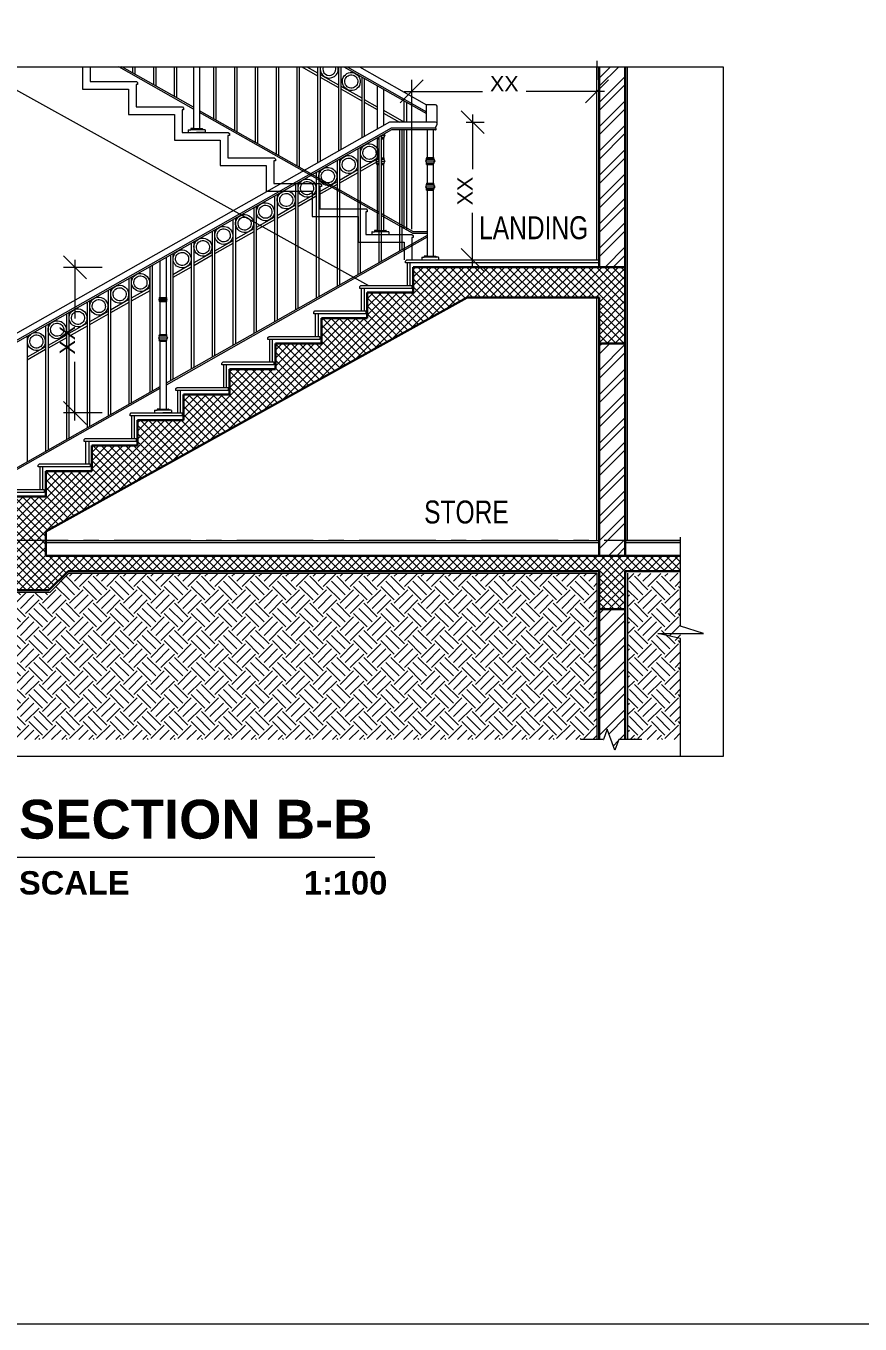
# Model space of a CAD drawing. Header units: millimetres. Extents: x -9083 to 924194, y -232449 to 321637.
# Drawn here: x 126329 to 131777, y -232449 to -223966 of the extents above; entities that cross this region are included whole.
import ezdxf
from ezdxf.enums import TextEntityAlignment as Align

# ---------------------------------------------------------------- set-up
doc = ezdxf.new("R2010")
doc.units = ezdxf.units.MM
doc.header["$LTSCALE"] = 400
doc.header["$MEASUREMENT"] = 0
doc.header["$PDMODE"] = 3
doc.linetypes.add('CENTER', pattern=[2, 1.25, -0.25, 0.25, -0.25])
doc.linetypes.add('CENTERX2', pattern=[4, 2.5, -0.5, 0.5, -0.5])
doc.layers.get('0').update_dxf_attribs({"lineweight": 0, "true_color": 0xff1414})
doc.layers.get('Defpoints').update_dxf_attribs({"color": 8, "lineweight": 5})
doc.layers.add('AXIES', color=7, linetype='CENTER', lineweight=0, true_color=0x949596)
for name, color, linetype, lineweight in [('ELEVATION 03', 2, 'Continuous', 13), ('ELEVATIONS DIMENSION', 17, 'Continuous', 9), ('FINISH', 3, 'Continuous', 9), ('GENERAL TEXT', 4, 'Continuous', 5), ('HANDRAIL', 31, 'Continuous', 5), ('HATCH', 15, 'Continuous', 0), ('MARKER', 8, 'Continuous', 5), ('REFER TILTLE 50', 7, 'Continuous', 5), ('STAIR', 1, 'Continuous', 5), ('TEXT DRAWING TITLE', 7, 'Continuous', 5), ('WALL PROPOSED', 255, 'Continuous', 30)]:
    doc.layers.add(name, color=color, linetype=linetype, lineweight=lineweight)
doc.styles.add('arial', font='arial.ttf', dxfattribs={"width": 0.8, "height": 2.2})
doc.styles.add('ARIAL-TITLE', font='arialbd.ttf')
doc.styles.add('asif', font='arial.ttf')
doc.styles.get("Standard").update_dxf_attribs({"font": 'GOTHIC.TTF', "height": 220})
doc.dimstyles.new('DETAILS DIMENSION', dxfattribs={"dimtxt": 100, "dimasz": 150, "dimexe": 75, "dimexo": 200, "dimgap": 50, "dimtad": 0, "dimdec": 0, "dimlfac": 0.1, "dimzin": 0, "dimdsep": 46, "dimtxsty": 'asif', "dimblk": 'OBLIQUE', "dimcen": 200, "dimdle": 50, "dimclrd": 181, "dimclre": 146, "dimclrt": 1, "dimadec": 0, "dimazin": 0, "dimtfac": 0.5, "dimtdec": 0, "dimtix": 1, "dimtofl": 0, "dimtmove": 2, "dimatfit": 2, "dimfxl": 100, "dimtvp": 0.5, "dimtolj": 1, "dimtzin": 0, "dimlwd": -1, "dimlwe": -1, "dimarcsym": 0})

# ---------------------------------------------------------------- blocks, each defined once
blk = doc.blocks.new('A$C977231d2')
at = {"layer": 'Defpoints'}
blk.add_lwpolyline([(-120, 0), (-823, 0), (-823, 576), (-120, 576)], close=True, dxfattribs=at)
blk = doc.blocks.new('A-DETAIL-TITLE-50')
at = {"layer": 'REFER TILTLE 50', "linetype": 'Continuous'}
blk.add_line((0, 0), (-750, 0), dxfattribs=at)
blk.add_circle((-375, 0), 375, dxfattribs=at)
at = {"layer": 'REFER TILTLE 50', "color": 4, "style": 'ARIAL-TITLE'}
for tag, p, height in [('TITLE1', (225, 468.5), 250), ('TITLE2', (225, 118.5), 250), ('SCALE1', (225, -240.2), 150), ('SCALE2', (1239.5, -240.2), 150)]:
    blk.add_attdef(tag, p, '', height=height, dxfattribs=at)
at = {"layer": 'REFER TILTLE 50', "color": 4, "linetype": 'Continuous', "style": 'ARIAL-TITLE'}
blk.add_attdef('DRWG-NO', text='', height=200, dxfattribs=at).set_placement((-375.6, 162.8), align=Align.MIDDLE)
at = {"layer": 'REFER TILTLE 50', "color": 4, "linetype": 'Continuous', "style": 'arial', "width": 0.8}
blk.add_attdef('DRAWING-REF', text='', height=150, dxfattribs=at).set_placement((-332.8, -137.7), align=Align.MIDDLE)
blk = doc.blocks.new('_Oblique')
at = {"color": 0, "linetype": 'ByBlock', "lineweight": -2}
blk.add_line((-0.5, -0.5), (0.5, 0.5), dxfattribs=at)
blk = doc.blocks.new('*D137')
at = {"layer": 'Defpoints', "color": 0, "ltscale": 20, "transparency": 16777216}
for p in [(130058.6, -224393.8, 0), (130058.6, -224394.1, 0), (128848.6, -225495.2, 0)]:
    blk.add_point(p, dxfattribs=at)
at = {"layer": 'ELEVATIONS DIMENSION', "color": 146, "ltscale": 20, "transparency": 16777216}
for p, q in [((130058.6, -224194.1, 0), (130058.6, -224318.8, 0)), ((128848.6, -225295.2, 0), (128848.6, -224318.8, 0))]:
    blk.add_line(p, q, dxfattribs=at)
at = {"layer": 'ELEVATIONS DIMENSION', "color": 181, "ltscale": 20, "transparency": 16777216}
for p, q in [((128798.6, -224393.8, 0), (129311.2, -224393.8, 0)), ((130108.6, -224393.8, 0), (129596, -224393.8, 0))]:
    blk.add_line(p, q, dxfattribs=at)
at = {"layer": 'ELEVATIONS DIMENSION', "color": 181, "ltscale": 20, "transparency": 16777216, "xscale": 150, "yscale": 150, "zscale": 150, "rotation": 180}
blk.add_blockref('_Oblique', (128848.6, -224393.8, 0), dxfattribs=at)
at = {"layer": 'ELEVATIONS DIMENSION', "color": 181, "ltscale": 20, "transparency": 16777216, "xscale": 150, "yscale": 150, "zscale": 150}
blk.add_blockref('_Oblique', (130058.6, -224393.8, 0), dxfattribs=at)
at = {"layer": 'ELEVATIONS DIMENSION', "color": 1, "lineweight": 0, "ltscale": 20, "transparency": 16777216, "insert": (129453.6, -224343.8, 0), "char_height": 100, "attachment_point": 5, "style": 'asif'}
blk.add_mtext('\\A1;XX', dxfattribs=at)
blk = doc.blocks.new('*D136')
at = {"layer": 'Defpoints', "color": 0, "ltscale": 20, "transparency": 16777216}
for p in [(129003.9, -224595.2, 0), (129003.9, -225495.2, 0), (129246.5, -225495.2, 0)]:
    blk.add_point(p, dxfattribs=at)
at = {"layer": 'ELEVATIONS DIMENSION', "color": 146, "ltscale": 20, "transparency": 16777216}
for p, q in [((129203.9, -224595.2, 0), (129321.5, -224595.2, 0)), ((129203.9, -225495.2, 0), (129321.5, -225495.2, 0))]:
    blk.add_line(p, q, dxfattribs=at)
at = {"layer": 'ELEVATIONS DIMENSION', "color": 181, "ltscale": 20, "transparency": 16777216}
for p, q in [((129246.5, -224545.2, 0), (129246.5, -224902.7, 0)), ((129246.5, -225545.2, 0), (129246.5, -225187.6, 0))]:
    blk.add_line(p, q, dxfattribs=at)
at = {"layer": 'ELEVATIONS DIMENSION', "color": 181, "ltscale": 20, "transparency": 16777216, "xscale": 150, "yscale": 150, "zscale": 150}
for p, rotation in [((129246.5, -224595.2, 0), 90), ((129246.5, -225495.2, 0), 270)]:
    blk.add_blockref('_Oblique', p, dxfattribs=dict(at, rotation=rotation))
at = {"layer": 'ELEVATIONS DIMENSION', "color": 1, "lineweight": 0, "ltscale": 20, "transparency": 16777216, "insert": (129196.5, -225045.2, 0), "char_height": 100, "attachment_point": 5, "rotation": 90, "style": 'asif'}
blk.add_mtext('\\A1;XX', dxfattribs=at)
blk = doc.blocks.new('*D133')
at = {"layer": 'Defpoints', "color": 0, "ltscale": 20, "transparency": 16777216}
for p in [(127027.9, -225544.5, 0), (126648.6, -226495.1, 0), (127027.9, -226495.1, 0)]:
    blk.add_point(p, dxfattribs=at)
at = {"layer": 'ELEVATIONS DIMENSION', "color": 146, "ltscale": 20, "transparency": 16777216}
for p, q in [((126827.9, -225544.5, 0), (126573.6, -225544.5, 0)), ((126827.9, -226495.1, 0), (126573.6, -226495.1, 0))]:
    blk.add_line(p, q, dxfattribs=at)
at = {"layer": 'ELEVATIONS DIMENSION', "color": 181, "ltscale": 20, "transparency": 16777216}
for p, q in [((126648.6, -225494.5, 0), (126648.6, -225877.4, 0)), ((126648.6, -226545.1, 0), (126648.6, -226162.3, 0))]:
    blk.add_line(p, q, dxfattribs=at)
at = {"layer": 'ELEVATIONS DIMENSION', "color": 181, "ltscale": 20, "transparency": 16777216, "xscale": 150, "yscale": 150, "zscale": 150}
for p, rotation in [((126648.6, -225544.5, 0), 90), ((126648.6, -226495.1, 0), 270)]:
    blk.add_blockref('_Oblique', p, dxfattribs=dict(at, rotation=rotation))
at = {"layer": 'ELEVATIONS DIMENSION', "color": 1, "lineweight": 0, "ltscale": 20, "transparency": 16777216, "insert": (126598.6, -226019.8, 0), "char_height": 100, "attachment_point": 5, "rotation": 90, "style": 'asif'}
blk.add_mtext('\\A1;XX', dxfattribs=at)

msp = doc.modelspace()

# ---------------------------------------------------------------- hatches: boundary and pattern name
at = {"layer": 'HATCH', "lineweight": 0}
h = msp.add_hatch(dxfattribs=at)
h.set_pattern_fill('ANSI32', color=256, scale=300)
h.set_pattern_definition([(45, (130174.5, -228025.54), (-79.5495, 79.5495), []), (45, (130227.53, -228025.54), (-79.5495, 79.5495), [])])
h.paths.add_polyline_path([(130243.86659, -227778.43671), (130073.86659, -227778.43671), (130073.86659, -228630.28904), (130101.16239, -228630.28904), (130126.16239, -228561.60211), (130176.16239, -228698.97598), (130201.16239, -228630.28904), (130243.86659, -228630.28904)])
h.paths.add_polyline_path([(124643.86659, -227778.43671), (124473.86659, -227778.43671), (124473.86659, -228630.28904), (124501.16239, -228630.28904), (124526.16239, -228561.60211), (124576.16239, -228698.97598), (124601.16239, -228630.28904), (124643.86659, -228630.28904)])
h.paths.add_polyline_path([(130243.86659, -226041.83671), (130073.86659, -226041.83671), (130073.86659, -227428.43671), (130243.86659, -227428.43671)])
h.paths.add_polyline_path([(124643.86659, -224428.57671), (124473.86659, -224428.57671), (124473.86659, -227428.43671), (124643.86659, -227428.43671)])
h.paths.add_polyline_path([(130243.86659, -224233.36955), (130073.86659, -224233.36955), (130073.86659, -225541.83671), (130243.86659, -225541.83671)])
h = msp.add_hatch(dxfattribs=at)
h.set_pattern_fill('ANSI37', color=256, scale=300)
h.set_pattern_definition([(45, (-79088.52, -322558.03), (-26.516504, 26.516504), []), (135, (-79088.52, -322558.03), (-26.516504, -26.516504), [])])
h.paths.add_polyline_path([(130605.50479, -227428.43671), (126458.58075, -227428.43671), (126458.58075, -227270.56633), (129210.40414, -225741.83671), (130073.86659, -225741.83671), (130073.86659, -226041.83671), (130243.86659, -226041.83671), (130243.86659, -225541.83671), (128858.58075, -225541.83671), (128858.58075, -225708.49671), (128558.58075, -225708.49671), (128558.58075, -225875.15671), (128258.58075, -225875.15671), (128258.58075, -226041.81671), (127958.58075, -226041.81671), (127958.58075, -226208.47671), (127658.58075, -226208.47671), (127658.58075, -226375.13671), (127358.58075, -226375.13671), (127358.58075, -226541.79671), (127058.58075, -226541.79671), (127058.58075, -226708.45671), (126758.58075, -226708.45671), (126758.58075, -226875.11671), (126458.58075, -226875.11671), (126458.58075, -227041.77671), (126158.58075, -227041.77671), (126158.58075, -227208.43671), (125858.86659, -227208.43671), (125858.86659, -227428.43671), (124167.59203, -227428.43671), (124167.59203, -227528.43671), (124473.86659, -227528.43671), (124473.86659, -227778.43671), (124643.86659, -227778.43671), (124643.86659, -227528.43671), (125713.72367, -227528.43671), (125838.72367, -227653.43671), (126478.72367, -227653.43671), (126603.72367, -227528.43671), (128673.86659, -227528.43671), (128793.86659, -227528.43671), (130073.86659, -227528.43671), (130073.86659, -227778.43671), (130243.86659, -227778.43671), (130243.86659, -227528.43671), (130605.50479, -227528.43671)])
h = msp.add_hatch(dxfattribs=at)
h.set_pattern_fill('EARTH', color=256, scale=500, angle=45)
h.set_pattern_definition([(45, (-79088.52, -322558.03), (0, 176.776695), [125, -125]), (45, (-79121.67, -322524.88), (0, 176.776695), [125, -125]), (45, (-79154.81, -322491.74), (0, 176.776695), [125, -125]), (135, (-79154.81, -322469.64), (-176.776695, 1e-14), [125, -125]), (135, (-79121.67, -322436.5), (-176.776695, 1e-14), [125, -125]), (135, (-79088.52, -322403.35), (-176.776695, 1e-14), [125, -125])])
h.paths.add_polyline_path([(124458.86659, -228628.43671), (124458.86659, -227543.43671), (124167.59203, -227543.43671), (124167.59203, -228628.43671)])
h.paths.add_polyline_path([(130258.86659, -227544.36288), (130258.86659, -228629.36288), (130605.50479, -228628.43671), (130605.50479, -227543.43671)])
h.paths.add_polyline_path([(130058.86659, -228629.36288), (130058.86659, -227544.36288), (126609.93687, -227543.43671), (126484.93687, -227668.43671), (125832.51046, -227668.43671), (125707.51046, -227543.43671), (124658.86659, -227544.36288), (124658.86659, -228629.36288)])

# ---------------------------------------------------------------- linework, layer by layer
at = {"layer": 'AXIES', "linetype": 'CENTERX2', "lineweight": 0, "ltscale": 0.5}
msp.add_line((130605.50479, -227328.57671, 0.00994), (123810.75577, -227328.57671, 0.00324), dxfattribs=at)
at = {"layer": 'Defpoints', "lineweight": 0}
msp.add_lwpolyline([(123810.75577, -224233.36955), (130882.21149, -224233.36955), (130882.21149, -228739.96626), (123810.75577, -228739.96626)], close=True, dxfattribs=at)
at = {"layer": 'ELEVATION 03', "lineweight": 0}
msp.add_line((125994.50778, -224233.36955, 0), (128565.85152, -225661.83671, 0), dxfattribs=at)
at = {"layer": 'ELEVATION 03', "lineweight": 0, "elevation": 0}
for points in [[(126698.58075, -224233.36955), (126698.58075, -224378.55671), (126998.58075, -224378.55671), (126998.58075, -224545.21671), (127298.58075, -224545.21671), (127298.58075, -224711.87671), (127598.58075, -224711.87671), (127598.58075, -224878.53671), (127898.58075, -224878.53671), (127898.58075, -225045.19671), (128198.58075, -225045.19671), (128198.58075, -225211.85671), (128498.58075, -225211.85671), (128498.58075, -225378.51671), (128798.58075, -225378.51671), (128798.58075, -225495.17671)], [(126748.58075, -224233.36955), (126748.58075, -224328.55671), (127050.58075, -224328.55671), (127058.58075, -224336.55671), (127058.58075, -224348.55671), (127048.58075, -224348.55671), (127048.58075, -224495.21671), (127350.58075, -224495.21671), (127358.58075, -224503.21671), (127358.58075, -224515.21671), (127348.58075, -224515.21671), (127348.58075, -224661.87671), (127650.58075, -224661.87671), (127658.58075, -224669.87671), (127658.58075, -224681.87671), (127648.58075, -224681.87671), (127648.58075, -224828.53671), (127950.58075, -224828.53671), (127958.58075, -224836.53671), (127958.58075, -224848.53671), (127948.58075, -224848.53671), (127948.58075, -224995.19671), (128250.58075, -224995.19671), (128258.58075, -225003.19671), (128258.58075, -225015.19671), (128248.58075, -225015.19671), (128248.58075, -225161.85671), (128550.58075, -225161.85671), (128558.58075, -225169.85671), (128558.58075, -225181.85671), (128548.58075, -225181.85671), (128548.58075, -225328.51671), (128850.58075, -225328.51671), (128858.58075, -225336.51671), (128858.58075, -225348.51671), (128848.58075, -225348.51671), (128848.58075, -225495.17671)]]:
    msp.add_lwpolyline(points, dxfattribs=at)
at = {"layer": 'FINISH', "lineweight": 0, "ltscale": 20}
for p, q in [((130058.58075, -225495.17671, 0), (130058.6577, -224233.36955, 0)), ((130258.86659, -227328.43671, 0), (130258.86659, -224233.36955, 0)), ((128808.86659, -225503.17671, 0), (128816.86659, -225495.17671, 0)), ((128808.86659, -225515.17671, 0), (128808.86659, -225503.17671, 0)), ((130073.86659, -225515.17671, 0), (128808.86659, -225515.17671, 0)), ((128816.86659, -225495.17671, 0), (130073.86659, -225495.17671, 0)), ((128818.86659, -225515.17671, 0), (128818.86659, -225661.83671, 0)), ((128838.86659, -225661.83671, 0), (128838.86659, -225515.17671, 0)), ((128508.86659, -225669.83671, 0), (128516.86659, -225661.83671, 0)), ((128508.86659, -225681.83671, 0), (128508.86659, -225669.83671, 0)), ((128848.86659, -225681.83671, 0), (128508.86659, -225681.83671, 0)), ((128516.86659, -225661.83671, 0), (128848.86659, -225661.83671, 0)), ((128518.86659, -225681.83671, 0), (128518.86659, -225828.49671, 0)), ((128538.86659, -225681.83671, 0), (128538.86659, -225828.49671, 0)), ((128848.86659, -225661.83671, 0), (128848.86659, -225681.83671, 0)), ((130058.86659, -227328.43671, 0), (130058.86659, -225741.83671, 0)), ((128208.86659, -225836.49671, 0), (128216.86659, -225828.49671, 0)), ((128208.86659, -225848.49671, 0), (128208.86659, -225836.49671, 0)), ((128548.86659, -225848.49671, 0), (128208.86659, -225848.49671, 0)), ((128216.86659, -225828.49671, 0), (128548.86659, -225828.49671, 0)), ((128218.86659, -225848.49671, 0), (128218.86659, -225995.15671, 0)), ((128238.86659, -225995.15671, 0), (128238.86659, -225848.49671, 0)), ((128548.86659, -225828.49671, 0), (128548.86659, -225848.49671, 0)), ((127908.86659, -226003.15671, 0), (127916.86659, -225995.15671, 0)), ((127908.86659, -226015.15671, 0), (127908.86659, -226003.15671, 0)), ((128248.86659, -226015.15671, 0), (127908.86659, -226015.15671, 0)), ((127916.86659, -225995.15671, 0), (128248.86659, -225995.15671, 0)), ((127918.86659, -226015.15671, 0), (127918.86659, -226161.81671, 0)), ((127938.86659, -226161.81671, 0), (127938.86659, -226015.15671, 0)), ((128248.86659, -225995.15671, 0), (128248.86659, -226015.15671, 0)), ((127608.86659, -226169.81671, 0), (127616.86659, -226161.81671, 0)), ((127608.86659, -226181.81671, 0), (127608.86659, -226169.81671, 0)), ((127948.86659, -226181.81671, 0), (127608.86659, -226181.81671, 0)), ((127616.86659, -226161.81671, 0), (127948.86659, -226161.81671, 0)), ((127618.86659, -226181.81671, 0), (127618.86659, -226328.47671, 0)), ((127638.86659, -226328.47671, 0), (127638.86659, -226181.81671, 0)), ((127948.86659, -226161.81671, 0), (127948.86659, -226181.81671, 0)), ((127308.86659, -226336.47671, 0), (127316.86659, -226328.47671, 0)), ((127308.86659, -226348.47671, 0), (127308.86659, -226336.47671, 0)), ((127648.86659, -226348.47671, 0), (127308.86659, -226348.47671, 0)), ((127316.86659, -226328.47671, 0), (127648.86659, -226328.47671, 0)), ((127318.86659, -226348.47671, 0), (127318.86659, -226495.13671, 0)), ((127338.86659, -226495.13671, 0), (127338.86659, -226348.47671, 0)), ((127648.86659, -226328.47671, 0), (127648.86659, -226348.47671, 0)), ((127008.86659, -226503.13671, 0), (127016.86659, -226495.13671, 0)), ((127008.86659, -226515.13671, 0), (127008.86659, -226503.13671, 0)), ((127348.86659, -226515.13671, 0), (127008.86659, -226515.13671, 0)), ((127016.86659, -226495.13671, 0), (127348.86659, -226495.13671, 0)), ((127018.86659, -226515.13671, 0), (127018.86659, -226661.79671, 0)), ((127038.86659, -226661.79671, 0), (127038.86659, -226515.13671, 0)), ((127348.86659, -226495.13671, 0), (127348.86659, -226515.13671, 0)), ((126708.86659, -226669.79671, 0), (126716.86659, -226661.79671, 0)), ((126716.86659, -226661.79671, 0), (127048.86659, -226661.79671, 0)), ((127048.86659, -226661.79671, 0), (127048.86659, -226681.79671, 0)), ((126708.86659, -226681.79671, 0), (126708.86659, -226669.79671, 0)), ((127048.86659, -226681.79671, 0), (126708.86659, -226681.79671, 0)), ((126718.86659, -226681.79671, 0), (126718.86659, -226828.45671, 0)), ((126738.86659, -226681.79671, 0), (126738.86659, -226828.45671, 0)), ((126408.86659, -226836.45671, 0), (126416.86659, -226828.45671, 0)), ((126416.86659, -226828.45671, 0), (126748.86659, -226828.45671, 0)), ((126748.86659, -226828.45671, 0), (126748.86659, -226848.45671, 0)), ((126408.86659, -226848.45671, 0), (126408.86659, -226836.45671, 0)), ((126748.86659, -226848.45671, 0), (126408.86659, -226848.45671, 0)), ((126418.86659, -226848.45671, 0), (126418.86659, -226995.11671, 0)), ((126438.86659, -226995.11671, 0), (126438.86659, -226848.45671, 0)), ((126116.86659, -226995.11671, 0), (126448.86659, -226995.11671, 0)), ((126448.86659, -226995.11671, 0), (126448.86659, -227015.11671, 0)), ((126448.86659, -227015.11671, 0), (126108.86659, -227015.11671, 0)), ((126458.58075, -227328.43671, 0), (130073.86659, -227328.43671, 0)), ((130243.86659, -227328.43671, 0), (130605.50479, -227328.43671, 0)), ((130073.86659, -227343.43671, 0), (126458.58075, -227343.43671, 0)), ((130605.50479, -227343.43671, 0), (130243.86659, -227343.43671, 0)), ((126484.93687, -227668.43671, 0), (126609.93687, -227543.43671, 0)), ((126609.93687, -227543.43671, 0), (130058.86659, -227543.43671, 0)), ((130058.86659, -227543.43671, 0), (130058.86659, -228630.28904)), ((130258.86659, -227543.43671, 0), (130258.86659, -228630.28904)), ((126484.93687, -227668.43671, 0), (125832.51046, -227668.43671, 0))]:
    msp.add_line(p, q, dxfattribs=at)
at = {"layer": 'HANDRAIL', "lineweight": 0}
for p, q in [((127423.58075, -224509.71452, 0), (126935.91316, -224233.36955, 0)), ((127423.58075, -224498.22056, 0), (126956.19662, -224233.36955, 0)), ((127025.20335, -224233.36955, 0), (127025.20335, -224272.47337, 0)), ((127041.20335, -224233.36955, 0), (127041.20335, -224281.54004, 0)), ((127161.20335, -224233.36955, 0), (127161.20335, -224349.54004, 0)), ((127177.20335, -224233.36955, 0), (127177.20335, -224358.6067, 0)), ((127297.20335, -224233.36955, 0), (127297.20335, -224426.6067, 0)), ((127313.20335, -224233.36955, 0), (127313.20335, -224435.67337, 0)), ((127423.58075, -224233.36955, 302.85522), (127423.58075, -224636.87671, 11.5509)), ((127463.58075, -224233.36955, 302.85522), (127463.58075, -224636.87671, 11.5509)), ((127554.34157, -224233.36955, 0), (127554.34157, -224572.31836, 0)), ((127570.34157, -224233.36955, 0), (127570.34157, -224581.38503, 0)), ((127690.34157, -224233.36955, 0), (127690.34157, -224649.38503, 0)), ((127706.34157, -224233.36955, 0), (127706.34157, -224658.4517, 0)), ((127826.34157, -224233.36955, 0), (127826.34157, -224726.4517, 0)), ((127842.34157, -224233.36955, 0), (127842.34157, -224735.51836, 0)), ((127962.34157, -224233.36955, 0), (127962.34157, -224803.51836, 0)), ((127978.34157, -224233.36955, 0), (127978.34157, -224812.58503, 0)), ((128098.34157, -224233.36955, 0), (128098.34157, -224880.58503, 0)), ((128114.34157, -224233.36955, 0), (128114.34157, -224889.6517, 0)), ((128130.60886, -224233.36955), (128234.34157, -224292.15143)), ((128163.06239, -224233.36955), (128234.34157, -224273.76109)), ((128234.34157, -224233.36955, 0), (128234.34157, -224860.86348, 0)), ((128250.34157, -224233.36955, 0), (128250.34157, -224851.79681, 0)), ((128250.34157, -224282.82776), (128370.34157, -224350.82776)), ((128370.34157, -224233.36955, 0), (128370.34157, -224783.79681, 0)), ((128386.34157, -224233.36955, 0), (128386.34157, -224774.73015, 0)), ((128406.46389, -224233.36955), (128945.46575, -224538.80394, 0)), ((128426.74735, -224233.36955), (128945.46575, -224527.30998, 0)), ((128507.88118, -224233.36955, 0), (128945.46575, -224481.33414, 0)), ((128250.34157, -224301.21809), (128370.34157, -224369.21809)), ((128386.34157, -224359.89442), (128522.34157, -224436.96109)), ((128522.34157, -224299.03357, 0), (128522.34157, -224697.66348, 0)), ((128538.34157, -224308.10024, 0), (128538.34157, -224688.59681, 0)), ((128623.58075, -224356.40244, 0), (128623.58075, -224640.29461, 0)), ((128386.34157, -224378.28476), (128522.34157, -224455.35143)), ((128538.34157, -224446.02776), (128623.58075, -224494.32995)), ((128663.58075, -224379.0691, 0), (128663.58075, -224617.62795, 0)), ((128798.22367, -224455.36676, -321.68194), (128798.22367, -224595.17671, -321.68194)), ((128633.12848, -225183.63094, 0), (127463.58075, -224520.88723, 0)), ((128633.12848, -225195.1249, 0), (127463.58075, -224532.38119, 0)), ((128538.34157, -224464.41809), (128623.58075, -224512.72029)), ((128663.58075, -224516.99662), (128798.22367, -224593.29428)), ((128663.58075, -224535.38696), (128769.09208, -224595.17671)), ((128814.22367, -224464.43342, -321.68194), (128814.22367, -224595.17671, -321.68194)), ((129003.86659, -224481.33414, 0), (128945.46575, -224481.33414, 0)), ((128945.46575, -224595.17671, 0), (128945.46575, -224481.33414, 0)), ((129015.46575, -224608.54151, 0), (129015.46575, -224491.48102, 0)), ((128703.20057, -224595.17671, 0), (125573.29011, -226368.79264, 0)), ((129003.86659, -224595.17671, 0), (128703.20057, -224595.17671, -400.11953)), ((129003.78504, -224630.14363, 0), (129012.72348, -224614.60965, 0)), ((128713.74617, -224635.17671, 0), (125583.83571, -226408.79264, 0)), ((128716.38257, -224645.17671, 0), (125586.47211, -226418.79264, 0)), ((127388.58075, -224645.87671, 0), (127388.58075, -224661.87671, 0)), ((127388.58075, -224661.87671, 0), (127392.58075, -224661.87671, 0)), ((127389.58075, -224644.87671, 0), (127404.83075, -224644.87671, 0)), ((127392.58075, -224661.87671, 0), (127443.58075, -224661.87671, 0)), ((127497.58075, -224644.87671, 0), (127404.83075, -224644.87671, 0)), ((127405.83075, -224637.87671, 0), (127405.83075, -224643.87671, 0)), ((127423.08075, -224636.87671, 0), (127406.83075, -224636.87671, 0)), ((127423.08075, -224636.87671, 0), (127464.08075, -224636.87671, 0)), ((127494.58075, -224661.87671, 0), (127443.58075, -224661.87671, 0)), ((127464.08075, -224636.87671, 0), (127480.32416, -224636.87671, 0)), ((127481.32416, -224637.87671, 0), (127481.32416, -224643.87671, 0)), ((127498.58075, -224661.87671, 0), (127494.58075, -224661.87671, 0)), ((127498.58075, -224645.87671, 0), (127498.58075, -224661.87671, 0)), ((128620.08075, -224699.66713, -321.68194), (128633.12848, -224699.66713, -321.68194)), ((128620.58075, -224704.66713, -321.68194), (128620.58075, -224699.66713, -321.68194)), ((128620.58075, -224704.66713, -321.68194), (128633.12848, -224704.66713, -321.68194)), ((128623.58075, -224704.66713, -321.68194), (128623.58075, -224827.66713, -321.68194)), ((128623.58075, -224704.66713, 0), (128623.58075, -224720.87096, 0)), ((128629.04655, -224694.66713, -321.68194), (128633.12848, -224694.66713, -321.68194)), ((128629.04655, -224694.66713, -321.68194), (128633.12848, -224694.66713, -321.68194)), ((128633.12848, -224692.35403, 0), (128633.12848, -225514.17216, 0)), ((128649.12848, -224683.28737, 0), (128649.12848, -225505.10549, 0)), ((128649.12848, -224694.66713, -321.68194), (128667.08075, -224694.66713, -321.68194)), ((128649.12848, -224694.66713, -321.68194), (128667.08075, -224694.66713, -321.68194)), ((128649.12848, -224699.66713, -321.68194), (128667.08075, -224699.66713, -321.68194)), ((128649.12848, -224704.66713, -321.68194), (128666.58075, -224704.66713, -321.68194)), ((128651.10537, -224682.16713, -321.68194), (128673.58075, -224682.16713, -321.68194)), ((128663.58075, -224704.66713, -321.68194), (128663.58075, -224827.66713, -321.68194)), ((128663.58075, -224704.66713, 0), (128663.58075, -224827.66713, 0)), ((128673.58075, -224682.16713, -321.68194), (128666.58075, -224694.66713, -321.68194)), ((128666.58075, -224704.66713, -321.68194), (128666.58075, -224699.66713, -321.68194)), ((128668.16664, -224672.49907, -321.68194), (128673.58075, -224682.16713, -321.68194)), ((129003.86659, -224635.17671, -321.68194), (128713.74617, -224635.17671, -321.68194)), ((129003.86659, -224645.17671, -321.68194), (128716.38257, -224645.17671, -321.68194)), ((128769.12848, -224645.17671, 0), (128769.12848, -225437.10549, 0)), ((128785.12848, -224645.17671, 0), (128785.12848, -225428.03882, 0)), ((128798.22367, -224645.17671, -321.68194), (128798.22367, -225285.48254, -321.68194)), ((128814.22367, -224645.17671, -321.68194), (128814.22367, -225294.5492, -321.68194)), ((128948.86659, -224645.17671, 0), (128948.86659, -224826.32713, 0)), ((128988.86659, -224645.17671, 0), (128988.86659, -224826.32713, 0)), ((129003.78504, -224630.14363, 0), (129003.41785, -224635.13013, 0)), ((128497.12848, -224769.4207, 0), (128497.12848, -225591.23882, 0)), ((128513.12848, -224760.35403, 0), (128513.12848, -225582.17216, 0)), ((128623.58075, -224720.87096, 0), (128623.58075, -224827.66713, 0)), ((128361.12848, -224846.48737, 0), (128361.12848, -225668.30549, 0)), ((128377.12848, -224837.4207, 0), (128377.12848, -225659.23882, 0)), ((128633.12848, -224830.28155, 0), (128513.12848, -224898.28155, 0)), ((128633.12848, -224848.67188, 0), (128513.12848, -224916.67188, 0)), ((128620.58075, -224837.66713, 0), (128613.58075, -224850.16713, 0)), ((128613.58075, -224850.16713, 0), (128620.58075, -224862.66713, 0)), ((128613.58075, -224850.16713, 0), (128633.12848, -224850.16713, 0)), ((128620.08075, -224832.66713, 0), (128633.12848, -224832.66713, 0)), ((128620.08075, -224837.66713, 0), (128633.12848, -224837.66713, 0)), ((128620.08075, -224862.66713, 0), (128633.12848, -224862.66713, 0)), ((128620.08075, -224862.66713, 0), (128633.12848, -224862.66713, 0)), ((128620.08075, -224867.66713, 0), (128633.12848, -224867.66713, 0)), ((128620.58075, -224827.66713, 0), (128620.58075, -224832.66713, 0)), ((128620.58075, -224827.66713, 0), (128633.12848, -224827.66713, 0)), ((128620.58075, -224872.66713, 0), (128620.58075, -224867.66713, 0)), ((128620.58075, -224872.66713, 0), (128633.12848, -224872.66713, 0)), ((128623.58075, -224872.66713, -321.68194), (128623.58075, -225130.51671, -321.68194)), ((128623.58075, -224872.66713, 0), (128623.58075, -225303.51671, 0)), ((128649.12848, -224827.66713, 0), (128666.58075, -224827.66713, 0)), ((128649.12848, -224832.66713, 0), (128667.08075, -224832.66713, 0)), ((128649.12848, -224837.66713, 0), (128667.08075, -224837.66713, 0)), ((128649.12848, -224850.16713, 0), (128673.58075, -224850.16713, 0)), ((128649.12848, -224862.66713, 0), (128667.08075, -224862.66713, 0)), ((128649.12848, -224862.66713, 0), (128667.08075, -224862.66713, 0)), ((128649.12848, -224867.66713, 0), (128667.08075, -224867.66713, 0)), ((128649.12848, -224872.66713, 0), (128666.58075, -224872.66713, 0)), ((128663.58075, -224872.66713, -321.68194), (128663.58075, -225130.51671, -321.68194)), ((128663.58075, -224872.66713, 0), (128663.58075, -225303.51671, 0)), ((128666.58075, -224827.66713, 0), (128666.58075, -224832.66713, 0)), ((128666.58075, -224837.66713, 0), (128673.58075, -224850.16713, 0)), ((128673.58075, -224850.16713, 0), (128666.58075, -224862.66713, 0)), ((128666.58075, -224872.66713, 0), (128666.58075, -224867.66713, 0)), ((128945.86659, -224836.32713, -321.68194), (128938.86659, -224848.82713, -321.68194)), ((128938.86659, -224848.82713, -321.68194), (128945.86659, -224861.32713, -321.68194)), ((128938.86659, -224848.82713, -321.68194), (128998.86659, -224848.82713, -321.68194)), ((128945.36659, -224831.32713, -321.68194), (128992.36659, -224831.32713, -321.68194)), ((128945.36659, -224836.32713, -321.68194), (128992.36659, -224836.32713, -321.68194)), ((128945.36659, -224861.32713, -321.68194), (128992.36659, -224861.32713, -321.68194)), ((128945.36659, -224861.32713, -321.68194), (128992.36659, -224861.32713, -321.68194)), ((128945.36659, -224866.32713, -321.68194), (128992.36659, -224866.32713, -321.68194)), ((128945.86659, -224826.32713, -321.68194), (128945.86659, -224831.32713, -321.68194)), ((128945.86659, -224826.32713, -321.68194), (128991.86659, -224826.32713, -321.68194)), ((128945.86659, -224871.32713, -321.68194), (128945.86659, -224866.32713, -321.68194)), ((128945.86659, -224871.32713, -321.68194), (128991.86659, -224871.32713, -321.68194)), ((128948.86659, -224871.32713, -321.68194), (128948.86659, -224994.32713, -321.68194)), ((128948.86659, -224871.32713, 0), (128948.86659, -224887.53096, 0)), ((128988.86659, -224871.32713, -321.68194), (128988.86659, -224994.32713, -321.68194)), ((128988.86659, -224871.32713, 0), (128988.86659, -224994.32713, 0)), ((128991.86659, -224826.32713, -321.68194), (128991.86659, -224831.32713, -321.68194)), ((128991.86659, -224836.32713, -321.68194), (128998.86659, -224848.82713, -321.68194)), ((128998.86659, -224848.82713, -321.68194), (128991.86659, -224861.32713, -321.68194)), ((128991.86659, -224871.32713, -321.68194), (128991.86659, -224866.32713, -321.68194)), ((128225.12848, -224923.55403, 0), (128225.12848, -225745.37216, 0)), ((128241.12848, -224914.48737, 0), (128241.12848, -225736.30549, 0)), ((128497.12848, -224907.34822, 0), (128377.12848, -224975.34822, 0)), ((128497.12848, -224925.73855, 0), (128377.12848, -224993.73855, 0)), ((128948.86659, -224887.53096, 0), (128948.86659, -224994.32713, 0)), ((128089.12848, -225000.6207, 0), (128089.12848, -225822.43882, 0)), ((128105.12848, -224991.55403, 0), (128105.12848, -225813.37216, 0)), ((128361.12848, -224984.41488, 0), (128241.12848, -225052.41488, 0)), ((128361.12848, -225002.80522, 0), (128241.12848, -225070.80522, 0)), ((128945.86659, -225004.32713, 0), (128938.86659, -225016.82713, 0)), ((128938.86659, -225016.82713, 0), (128945.86659, -225029.32713, 0)), ((128938.86659, -225016.82713, 0), (128998.86659, -225016.82713, 0)), ((128945.36659, -224999.32713, 0), (128992.36659, -224999.32713, 0)), ((128945.36659, -225004.32713, 0), (128992.36659, -225004.32713, 0)), ((128945.36659, -225029.32713, 0), (128992.36659, -225029.32713, 0)), ((128945.36659, -225029.32713, 0), (128992.36659, -225029.32713, 0)), ((128945.36659, -225034.32713, 0), (128992.36659, -225034.32713, 0)), ((128945.86659, -224994.32713, 0), (128945.86659, -224999.32713, 0)), ((128945.86659, -224994.32713, 0), (128991.86659, -224994.32713, 0)), ((128945.86659, -225039.32713, 0), (128945.86659, -225034.32713, 0)), ((128945.86659, -225039.32713, 0), (128991.86659, -225039.32713, 0)), ((128948.86659, -225039.32713, 0), (128948.86659, -225470.17671, 0)), ((128988.86659, -225039.32713, -321.68194), (128988.86659, -225297.17671, -321.68194)), ((128988.86659, -225039.32713, 0), (128988.86659, -225470.17671, 0)), ((128991.86659, -224994.32713, 0), (128991.86659, -224999.32713, 0)), ((128991.86659, -225004.32713, 0), (128998.86659, -225016.82713, 0)), ((128998.86659, -225016.82713, 0), (128991.86659, -225029.32713, 0)), ((128991.86659, -225039.32713, 0), (128991.86659, -225034.32713, 0)), ((127953.12848, -225077.68737, 0), (127953.12848, -225899.50549, 0)), ((127969.12848, -225068.6207, 0), (127969.12848, -225890.43882, 0)), ((128225.12848, -225061.48155, 0), (128105.12848, -225129.48155, 0)), ((128225.12848, -225079.87188, 0), (128105.12848, -225147.87188, 0)), ((127817.12848, -225154.75403, 0), (127817.12848, -225976.57216, 0)), ((127833.12848, -225145.68737, 0), (127833.12848, -225967.50549, 0)), ((127953.12848, -225215.61488, 0), (127833.12848, -225283.61488, 0)), ((128089.12848, -225138.54822, 0), (127969.12848, -225206.54822, 0)), ((128089.12848, -225156.93855, 0), (127969.12848, -225224.93855, 0)), ((128856.55043, -225310.23671, 0), (128649.12848, -225192.69761, 0)), ((128853.91403, -225320.23671, 0), (128649.12848, -225204.19157, 0)), ((127561.12848, -225299.8207, 0), (127561.12848, -226121.63882, 0)), ((127681.12848, -225231.8207, 0), (127681.12848, -226053.63882, 0)), ((127697.12848, -225222.75403, 0), (127697.12848, -226044.57216, 0)), ((127817.12848, -225292.68155, 0), (127697.12848, -225360.68155, 0)), ((127953.12848, -225234.00522, 0), (127833.12848, -225302.00522, 0)), ((128605.83075, -225304.51671, 0), (128605.83075, -225310.51671, 0)), ((128623.08075, -225303.51671, 0), (128606.83075, -225303.51671, 0)), ((128623.08075, -225303.51671, 0), (128664.08075, -225303.51671, 0)), ((128664.08075, -225303.51671, 0), (128680.32416, -225303.51671, 0)), ((128681.32416, -225304.51671, 0), (128681.32416, -225310.51671, 0)), ((128948.86659, -225335.25389, 0), (127243.86659, -226301.42056, 0)), ((128948.86659, -225346.74785, 0), (127243.86659, -226312.91452, 0)), ((127409.12848, -225385.95403, 0), (127409.12848, -226207.77216, 0)), ((127425.12848, -225376.88737, 0), (127425.12848, -226198.70549, 0)), ((127545.12848, -225308.88737, 0), (127545.12848, -226130.70549, 0)), ((127681.12848, -225369.74822, 0), (127561.12848, -225437.74822, 0)), ((127681.12848, -225388.13855, 0), (127561.12848, -225456.13855, 0)), ((127817.12848, -225311.07188, 0), (127697.12848, -225379.07188, 0)), ((128588.58075, -225312.51671, 0), (128588.58075, -225328.51671, 0)), ((128589.58075, -225311.51671, 0), (128604.83075, -225311.51671, 0)), ((128697.58075, -225311.51671, 0), (128604.83075, -225311.51671, 0)), ((128698.58075, -225312.51671, 0), (128698.58075, -225328.51671, 0)), ((128853.91403, -225320.23671, 0), (128948.86659, -225320.23671, 0)), ((128856.55043, -225310.23671, 0), (128948.86659, -225310.23671, 0)), ((127273.12848, -225463.0207, 0), (127273.12848, -226284.83882, 0)), ((127289.12848, -225453.95403, 0), (127289.12848, -226275.77216, 0)), ((127545.12848, -225446.81488, 0), (127425.12848, -225514.81488, 0)), ((127545.12848, -225465.20522, 0), (127425.12848, -225533.20522, 0)), ((128931.11659, -225471.17671, 0), (128931.11659, -225477.17671, 0)), ((128948.36659, -225470.17671, 0), (128932.11659, -225470.17671, 0)), ((128948.36659, -225470.17671, 0), (128989.36659, -225470.17671, 0)), ((128989.36659, -225470.17671, 0), (129005.61, -225470.17671, 0)), ((129006.61, -225471.17671, 0), (129006.61, -225477.17671, 0)), ((127137.12848, -225540.08737, 0), (127137.12848, -226361.90549, 0)), ((127153.12848, -225531.0207, 0), (127153.12848, -226352.83882, 0)), ((127203.86659, -225502.2691, 321.68194), (127203.86659, -225742.06714, 321.68194)), ((127243.86659, -225479.60244, 321.68194), (127243.86659, -225742.06714, 321.68194)), ((127409.12848, -225523.88155, 0), (127289.12848, -225591.88155, 0)), ((127409.12848, -225542.27188, 0), (127289.12848, -225610.27188, 0)), ((128913.86659, -225479.17671, 0), (128913.86659, -225495.17671, 0)), ((128914.86659, -225478.17671, 0), (128930.11659, -225478.17671, 0)), ((129022.86659, -225478.17671, 0), (128930.11659, -225478.17671, 0)), ((129023.86659, -225479.17671, 0), (129023.86659, -225495.17671, 0)), ((127001.12848, -225617.15403, 0), (127001.12848, -226438.97216, 0)), ((127017.12848, -225608.08737, 0), (127017.12848, -226429.90549, 0)), ((126865.12848, -225694.2207, 0), (126865.12848, -226516.03882, 0)), ((126881.12848, -225685.15403, 0), (126881.12848, -226506.97216, 0)), ((127137.12848, -225678.01488, 0), (127017.12848, -225746.01488, 0)), ((127137.12848, -225696.40522, 0), (127017.12848, -225764.40522, 0)), ((126729.12848, -225771.28737, 0), (126729.12848, -226593.10549, 0)), ((126745.12848, -225762.2207, 0), (126745.12848, -226584.03882, 0)), ((127001.12848, -225755.08155, 0), (126881.12848, -225823.08155, 0)), ((127001.12848, -225773.47188, 0), (126881.12848, -225841.47188, 0)), ((127200.86659, -225742.06714, 321.68194), (127246.86659, -225742.06714, 321.68194)), ((127200.86659, -225750.06714, 321.68194), (127246.86659, -225750.06714, 321.68194)), ((127200.86659, -225759.06714, 321.68194), (127246.86659, -225759.06714, 321.68194)), ((127200.86659, -225767.06714, 321.68194), (127246.86659, -225767.06714, 321.68194)), ((127203.86659, -225767.06714, 321.68194), (127203.86659, -225982.19127, 321.68194)), ((127243.86659, -225767.06714, 321.68194), (127243.86659, -225982.19127, 321.68194)), ((126593.12848, -225848.35403, 0), (126593.12848, -226670.17216, 0)), ((126609.12848, -225839.28737, 0), (126609.12848, -226661.10549, 0)), ((126865.12848, -225832.14822, 0), (126745.12848, -225900.14822, 0)), ((126865.12848, -225850.53855, 0), (126745.12848, -225918.53855, 0)), ((126457.12848, -225925.4207, 0), (126457.12848, -226747.23882, 0)), ((126473.12848, -225916.35403, 0), (126473.12848, -226738.17216, 0)), ((126729.12848, -225909.21488, 0), (126609.12848, -225977.21488, 0)), ((126729.12848, -225927.60522, 0), (126609.12848, -225995.60522, 0)), ((127200.86659, -225982.19127, 321.68194), (127200.86659, -225987.19127, 321.68194)), ((127200.86659, -225982.19127, 321.68194), (127246.86659, -225982.19127, 321.68194)), ((127246.86659, -225982.19127, 321.68194), (127246.86659, -225987.19127, 321.68194)), ((126337.12848, -225993.4207, 0), (126337.12848, -226815.23882, 0)), ((126457.12848, -226063.34822, 0), (126337.12848, -226131.34822, 0)), ((126593.12848, -225986.28155, 0), (126473.12848, -226054.28155, 0)), ((126593.12848, -226004.67188, 0), (126473.12848, -226072.67188, 0)), ((127200.86659, -225992.19127, 321.68194), (127193.86659, -226004.69127, 321.68194)), ((127193.86659, -226004.69127, 321.68194), (127200.86659, -226017.19127, 321.68194)), ((127193.86659, -226004.69127, 321.68194), (127253.86659, -226004.69127, 321.68194)), ((127200.36659, -225987.19127, 321.68194), (127247.36659, -225987.19127, 321.68194)), ((127200.36659, -225992.19127, 321.68194), (127247.36659, -225992.19127, 321.68194)), ((127200.36659, -226017.19127, 321.68194), (127247.36659, -226017.19127, 321.68194)), ((127200.36659, -226017.19127, 321.68194), (127247.36659, -226017.19127, 321.68194)), ((127200.36659, -226022.19127, 321.68194), (127247.36659, -226022.19127, 321.68194)), ((127200.86659, -226027.19127, 321.68194), (127200.86659, -226022.19127, 321.68194)), ((127200.86659, -226027.19127, 321.68194), (127246.86659, -226027.19127, 321.68194)), ((127203.86659, -226027.19127, 321.68194), (127203.86659, -226470.13671, 1.9059)), ((127243.86659, -226027.19127, 321.68194), (127243.86659, -226470.13671, 1.9059)), ((127246.86659, -225992.19127, 321.68194), (127253.86659, -226004.69127, 321.68194)), ((127253.86659, -226004.69127, 321.68194), (127246.86659, -226017.19127, 321.68194)), ((127246.86659, -226027.19127, 321.68194), (127246.86659, -226022.19127, 321.68194)), ((126457.12848, -226081.73855, 0), (126337.12848, -226149.73855, 0)), ((127203.86659, -226324.08723, 0), (125578.94135, -227244.87819, 0)), ((127203.86659, -226335.58119, 0), (125581.57775, -227254.87819, 0)), ((127168.86659, -226479.13671, 0), (127168.86659, -226495.13671, 0)), ((127169.86659, -226478.13671, 0), (127185.11659, -226478.13671, 0)), ((127277.86659, -226478.13671, 0), (127185.11659, -226478.13671, 0)), ((127186.11659, -226471.13671, 0), (127186.11659, -226477.13671, 0)), ((127203.36659, -226470.13671, 0), (127187.11659, -226470.13671, 0)), ((127203.36659, -226470.13671, 0), (127244.36659, -226470.13671, 0)), ((127244.36659, -226470.13671, 0), (127260.61, -226470.13671, 0)), ((127261.61, -226471.13671, 0), (127261.61, -226477.13671, 0)), ((127278.86659, -226479.13671, 0), (127278.86659, -226495.13671, 0)), ((127168.86659, -226495.13671, 0), (127172.86659, -226495.13671, 0)), ((127172.86659, -226495.13671, 0), (127223.86659, -226495.13671, 0)), ((127274.86659, -226495.13671, 0), (127223.86659, -226495.13671, 0)), ((127278.86659, -226495.13671, 0), (127274.86659, -226495.13671, 0))]:
    msp.add_line(p, q, dxfattribs=at)
at = {"layer": 'HANDRAIL', "lineweight": 0, "extrusion": (0.103756, 0.058795, 0.992863)}
for centre, radius in [((-258501.21594, -1152.59632, 138.44296), 59), ((-258501.21594, -1152.59632, 138.44296), 43), ((-258965.08251, -1027.17331, 123.3779), 59), ((-258965.08251, -1027.17331, 123.3779), 43), ((-258965.08251, -871.97103, 104.73594), 59), ((-258965.08251, -871.97103, 104.73594), 43), ((-258965.08251, -561.56647, 67.452), 59), ((-258965.08251, -716.76875, 86.09397), 59), ((-258965.08251, -716.76875, 86.09397), 43), ((-258965.08251, -406.36419, 48.81003), 59), ((-258965.08251, -561.56647, 67.452), 43), ((-258965.08251, -251.16191, 30.16806), 59), ((-258965.08251, -251.16191, 30.16806), 43), ((-258965.08251, -406.36419, 48.81003), 43), ((-258965.08251, -95.95962, 11.5261), 59), ((-258965.08251, -95.95962, 11.5261), 43), ((-258965.08251, 59.24266, -7.11587), 59), ((-258965.08251, 59.24266, -7.11587), 43), ((-258965.08251, 214.44494, -25.75784), 59), ((-258965.08251, 214.44494, -25.75784), 43), ((-258965.08251, 369.64722, -44.39981), 59), ((-258965.08251, 369.64722, -44.39981), 43), ((-258965.08251, 680.05178, -81.68375), 59), ((-258965.08251, 680.05178, -81.68375), 43), ((-258965.08251, 990.45635, -118.96768), 59), ((-258965.08251, 835.25406, -100.32571), 59), ((-258965.08251, 835.25406, -100.32571), 43), ((-258965.08251, 1145.65863, -137.60965), 59), ((-258965.08251, 990.45635, -118.96768), 43), ((-258965.08251, 1300.86091, -156.25162), 59), ((-258965.08251, 1145.65863, -137.60965), 43), ((-258965.08251, 1456.06319, -174.89359), 59), ((-258965.08251, 1456.06319, -174.89359), 43), ((-258965.08251, 1300.86091, -156.25162), 43)]:
    msp.add_circle(centre, radius, dxfattribs=at)
for radius, start, end in [(59, 46.390398774, 254.883421044), (43, 40.902279438, 260.371540377)]:
    msp.add_arc((-258359.22832, -1068.14994, 128.29977), radius, start, end, dxfattribs=at)
at = {"layer": 'HANDRAIL', "lineweight": 0}
for centre, radius, start, end in [((129003.82045, -224493.08998, 13.1085), 11.75593, 7.866416538, 89.775145767), ((129003.82045, -224606.93255, 0), 11.75593, 319.228755864, 89.775145767), ((127389.58075, -224645.87671, 0), 1, 90, 180), ((127404.83075, -224643.87671, 0), 1, 270, 0), ((127406.83075, -224637.87671, 0), 1, 90, 180), ((127480.32416, -224637.87671, 0), 1, 0, 90), ((127482.32416, -224643.87671, 0), 1, 180, 270), ((127497.58075, -224645.87671, 0), 1, 0, 90), ((128667.08075, -224697.16713, -321.68194), 2.5, 270, 90), ((129003.86659, -224640.17671, 0), 5, 265.788496907, 95.206020051), ((128620.08075, -224835.16713, 0), 2.5, 90, 270), ((128620.08075, -224865.16713, 0), 2.5, 90, 270), ((128667.08075, -224835.16713, 0), 2.5, 270, 90), ((128667.08075, -224865.16713, 0), 2.5, 270, 90), ((128945.36659, -224833.82713, -321.68194), 2.5, 90, 270), ((128945.36659, -224863.82713, -321.68194), 2.5, 90, 270), ((128992.36659, -224833.82713, -321.68194), 2.5, 270, 90), ((128992.36659, -224863.82713, -321.68194), 2.5, 270, 90), ((128945.36659, -225001.82713, 0), 2.5, 90, 270), ((128945.36659, -225031.82713, 0), 2.5, 90, 270), ((128992.36659, -225001.82713, 0), 2.5, 270, 90), ((128992.36659, -225031.82713, 0), 2.5, 270, 90), ((128606.83075, -225304.51671, 0), 1, 90, 180), ((128680.32416, -225304.51671, 0), 1, 0, 90), ((128589.58075, -225312.51671, 0), 1, 90, 180), ((128604.83075, -225310.51671, 0), 1, 270, 0), ((128682.32416, -225310.51671, 0), 1, 180, 270), ((128697.58075, -225312.51671, 0), 1, 0, 90), ((128932.11659, -225471.17671, 0), 1, 90, 180), ((129005.61, -225471.17671, 0), 1, 0, 90), ((128914.86659, -225479.17671, 0), 1, 90, 180), ((128930.11659, -225477.17671, 0), 1, 270, 0), ((129007.61, -225477.17671, 0), 1, 180, 270), ((129022.86659, -225479.17671, 0), 1, 0, 90), ((127201.39784, -225754.56714, 321.68194), 4.53125, 96.732921329, 263.267078671), ((127203.86659, -225746.06714, 321.68194), 5, 126.869897644, 233.130102356), ((127203.86659, -225763.06714, 321.68194), 5, 126.869897644, 233.130102356), ((127243.86659, -225746.06714, 321.68194), 5, 306.869897644, 53.130102356), ((127246.33534, -225754.56714, 321.68194), 4.53125, 276.732921329, 83.267078671), ((127243.86659, -225763.06714, 321.68194), 5, 306.869897644, 53.130102356), ((127200.36659, -225989.69127, 321.68194), 2.5, 90, 270), ((127200.36659, -226019.69127, 321.68194), 2.5, 90, 270), ((127247.36659, -225989.69127, 321.68194), 2.5, 270, 90), ((127247.36659, -226019.69127, 321.68194), 2.5, 270, 90), ((127169.86659, -226479.13671, 0), 1, 90, 180), ((127185.11659, -226477.13671, 0), 1, 270, 0), ((127187.11659, -226471.13671, 0), 1, 90, 180), ((127260.61, -226471.13671, 0), 1, 0, 90), ((127262.61, -226477.13671, 0), 1, 180, 270), ((127277.86659, -226479.13671, 0), 1, 0, 90)]:
    msp.add_arc(centre, radius, start, end, dxfattribs=at)
at = {"layer": 'MARKER', "lineweight": 0, "elevation": 0}
msp.add_lwpolyline([(130605.50479, -228739.96626), (130605.50479, -227968.37696), (130455.50479, -227935.67453), (130755.50479, -227935.67453), (130605.50479, -227889.01822), (130605.50479, -227308.11467)], dxfattribs=at)
at = {"layer": 'STAIR', "color": 253, "lineweight": 0}
msp.add_lwpolyline([(130351.16239, -228630.28904), (130201.16239, -228630.28904), (130176.16239, -228698.97598), (130126.16239, -228561.60211), (130101.16239, -228630.28904), (129951.16239, -228630.28904)], dxfattribs=at)
at = {"layer": 'TEXT DRAWING TITLE', "linetype": 'Continuous', "lineweight": 0}
msp.add_line((126054.74039, -229398.04447), (128607.93547, -229398.04447), dxfattribs=at)
at = {"layer": 'WALL PROPOSED'}
for p, q in [((130073.86659, -225541.83671), (130073.86659, -224233.36955)), ((130243.86659, -227428.43671), (130243.86659, -224233.36955)), ((128858.58075, -225708.49671), (128858.58075, -225541.83671)), ((130243.86659, -225541.83671), (128858.58075, -225541.83671)), ((128558.58075, -225875.15671), (128558.58075, -225708.49671)), ((128858.58075, -225708.49671), (128558.58075, -225708.49671)), ((129210.40414, -225741.83671), (126458.58075, -227270.56633)), ((130073.86659, -225741.83671), (129210.40414, -225741.83671)), ((130073.86659, -227428.43671), (130073.86659, -225741.83671)), ((128258.58075, -226041.81671), (128258.58075, -225875.15671)), ((128558.58075, -225875.15671), (128258.58075, -225875.15671)), ((127958.58075, -226208.47671), (127958.58075, -226041.81671)), ((128258.58075, -226041.81671), (127958.58075, -226041.81671)), ((130243.86659, -226041.83671), (130073.86659, -226041.83671)), ((127658.58075, -226375.13671), (127658.58075, -226208.47671)), ((127958.58075, -226208.47671), (127658.58075, -226208.47671)), ((127358.58075, -226541.79671), (127358.58075, -226375.13671)), ((127658.58075, -226375.13671), (127358.58075, -226375.13671)), ((127058.58075, -226708.45671), (127058.58075, -226541.79671)), ((127358.58075, -226541.79671), (127058.58075, -226541.79671)), ((126758.58075, -226875.11671), (126758.58075, -226708.45671)), ((127058.58075, -226708.45671), (126758.58075, -226708.45671)), ((126458.58075, -227041.77671), (126458.58075, -226875.11671)), ((126758.58075, -226875.11671), (126458.58075, -226875.11671)), ((126458.58075, -227041.77671), (126158.58075, -227041.77671)), ((126458.58075, -227428.43671), (126458.58075, -227270.56633)), ((130605.50479, -227428.43671), (126458.58075, -227428.43671)), ((126478.72367, -227653.43671), (126603.72367, -227528.43671)), ((130073.86659, -227528.43671), (126603.72367, -227528.43671)), ((130073.86659, -227528.43671), (130073.86659, -228630.28904)), ((130243.86659, -228630.28904), (130243.86659, -227528.43671)), ((130605.50479, -227528.43671), (130243.86659, -227528.43671)), ((126478.72367, -227653.43671), (125838.72367, -227653.43671)), ((130073.86659, -227778.43671), (130243.86659, -227778.43671))]:
    msp.add_line(p, q, dxfattribs=at)

# ---------------------------------------------------------------- block references
at = {"layer": 'Defpoints', "lineweight": 0, "xscale": 100, "yscale": 100, "zscale": 100}
msp.add_blockref('A$C977231d2', (179141.69457, -232449.41425), dxfattribs=at)
at = {"layer": 'TEXT DRAWING TITLE', "lineweight": 0}
ref = msp.add_blockref('A-DETAIL-TITLE-50', (126054.74039, -229398.04447), dxfattribs=dict(at, xscale=1.017151001481187, yscale=1.017151001481187, zscale=1.017151001481187))
ref.add_attrib('TITLE2', 'SECTION B-B', (126283.59936, -229277.51207), dxfattribs={"layer": 'REFER TILTLE 50', "height": 254.2877504, "style": 'ARIAL-TITLE'})
ref.add_attrib('DRWG-NO', '2', dxfattribs={"layer": 'REFER TILTLE 50', "linetype": 'Continuous', "height": 203.4302, "style": 'ARIAL-TITLE'}).set_placement((125672.74869, -229232.49886), align=Align.MIDDLE)
ref.add_attrib('DRAWING-REF', 'AC02', dxfattribs={"layer": 'REFER TILTLE 50', "linetype": 'Continuous', "height": 150, "style": 'arial', "width": 0.8}).set_placement((125681.14149, -229535.29117), align=Align.MIDDLE)
ref.add_attrib('SCALE1', 'SCALE', (126283.59936, -229642.41298), dxfattribs={"layer": 'REFER TILTLE 50', "height": 152.57265, "style": 'ARIAL-TITLE'})
ref.add_attrib('SCALE2', '              1:100', (127315.49905, -229642.41298), dxfattribs={"layer": 'REFER TILTLE 50', "height": 152.5726502, "style": 'ARIAL-TITLE'})

# ---------------------------------------------------------------- texts
at = {"layer": 'GENERAL TEXT', "lineweight": 0, "width": 0.8}
for s, p in [('LANDING', (129288.8091, -225359.97829)), ('STORE', (128929.91075, -227217.77001))]:
    msp.add_text(s, height=150, dxfattribs=at).set_placement(p)

# ---------------------------------------------------------------- dimensions: what is measured, and where the dimension line sits
at = {"layer": 'ELEVATIONS DIMENSION', "lineweight": 0, "ltscale": 20}
dim = msp.add_linear_dim(base=(130058.6479, -224393.8407, 0), p1=(128848.58075, -225495.17671, 0), p2=(130058.6479, -224394.11659, 0), text='XX', dimstyle='DETAILS DIMENSION', dxfattribs=at)
dim.commit()
dim.dimension.update_dxf_attribs({"geometry": '*D137', "text_midpoint": (129453.61432, -224343.8407, 0)})
for base, p1, p2, picture, middle in [((129246.50065, -225495.17671, 0), (129003.86659, -224595.17671, 0), (129003.86659, -225495.17671, 0), '*D136', (129196.50065, -225045.17671, 0)), ((126648.64737, -226495.13671, 0), (127027.86659, -225544.53264, 0), (127027.86659, -226495.13671, 0), '*D133', (126598.64737, -226019.83468, 0))]:
    dim = msp.add_linear_dim(base=base, p1=p1, p2=p2, angle=90, text='XX', dimstyle='DETAILS DIMENSION', dxfattribs=at)
    dim.commit()
    dim.dimension.update_dxf_attribs({"geometry": picture, "text_midpoint": middle})

doc.saveas('drawing.dxf')
